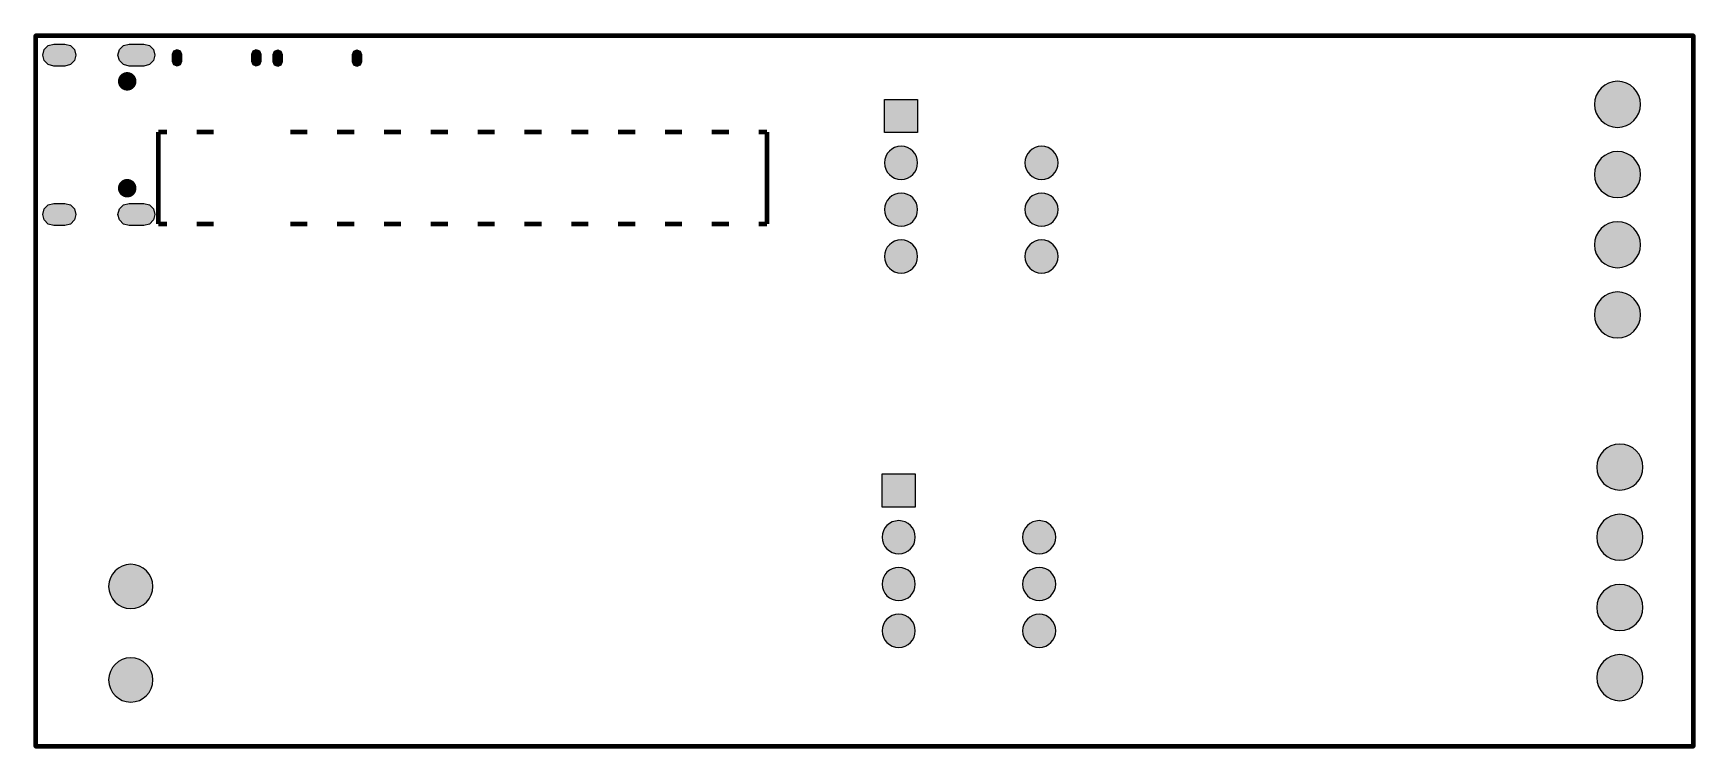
# Model space of a CAD drawing. Header units: millimetres. Extents: x -90 to 0.2, y -0.2 to 38.7.
import ezdxf

# ---------------------------------------------------------------- set-up
doc = ezdxf.new("R2010")
doc.units = ezdxf.units.MM
doc.header["$MEASUREMENT"] = 0
for name, color, linetype, true_color in [('Board-Outline-Layer', 6, 'Continuous', 0xff00ff), ('Bottom-Layer', 5, 'Continuous', 0x0000ff), ('Bottom-Silkscreen-Layer', 72, 'Continuous', 0x66cc33), ('Multi-Layer', 9, 'Continuous', 0xc0c0c0)]:
    doc.layers.add(name, color=color, linetype=linetype, true_color=true_color)

msp = doc.modelspace()

# ---------------------------------------------------------------- hatches: boundary and pattern name
at = {"layer": 'Bottom-Layer'}
for points in [[(-88.88, 36.872), (-89.18, 36.953), (-89.4, 37.172), (-89.48, 37.472), (-89.4, 37.772), (-89.18, 37.992), (-88.88, 38.072), (-88.28, 38.072), (-87.98, 37.992), (-87.761, 37.772), (-87.68, 37.472), (-87.761, 37.172), (-87.98, 36.953), (-88.28, 36.872)], [(-84.8, 36.872), (-85.1, 36.953), (-85.32, 37.172), (-85.4, 37.472), (-85.32, 37.772), (-85.1, 37.992), (-84.8, 38.072), (-84, 38.072), (-83.7, 37.992), (-83.481, 37.772), (-83.4, 37.472), (-83.481, 37.172), (-83.7, 36.953), (-84, 36.872)], [(-82.448, 37.524), (-82.375, 37.701), (-82.198, 37.774), (-82.022, 37.701), (-81.948, 37.524), (-81.948, 37.124), (-82.022, 36.947), (-82.198, 36.874), (-82.375, 36.947), (-82.448, 37.124)], [(-78.148, 37.524), (-78.075, 37.701), (-77.898, 37.774), (-77.721, 37.701), (-77.648, 37.524), (-77.648, 37.124), (-77.721, 36.947), (-77.898, 36.874), (-78.075, 36.947), (-78.148, 37.124)], [(-76.987, 37.511), (-76.914, 37.688), (-76.737, 37.761), (-76.561, 37.688), (-76.487, 37.511), (-76.487, 37.111), (-76.561, 36.934), (-76.737, 36.861), (-76.914, 36.934), (-76.987, 37.111)], [(-72.687, 37.511), (-72.614, 37.688), (-72.437, 37.761), (-72.26, 37.688), (-72.187, 37.511), (-72.187, 37.111), (-72.26, 36.934), (-72.437, 36.861), (-72.614, 36.934), (-72.687, 37.111)], [(-5.314, 34.798, 1), (-2.814, 34.798, 1)], [(-43.826, 35.063), (-42.026, 35.063), (-42.026, 33.263), (-43.826, 33.263)], [(-43.826, 31.623, 1), (-42.026, 31.623, 1)], [(-36.206, 31.623, 1), (-34.406, 31.623, 1)], [(-5.314, 30.988, 1), (-2.814, 30.988, 1)], [(-43.826, 29.083, 1), (-42.026, 29.083, 1)], [(-36.206, 29.083, 1), (-34.406, 29.083, 1)], [(-88.88, 28.222), (-89.18, 28.302), (-89.4, 28.522), (-89.48, 28.822), (-89.4, 29.122), (-89.18, 29.342), (-88.88, 29.422), (-88.28, 29.422), (-87.98, 29.342), (-87.761, 29.122), (-87.68, 28.822), (-87.761, 28.522), (-87.98, 28.302), (-88.28, 28.222)], [(-84.8, 28.222), (-85.1, 28.302), (-85.32, 28.522), (-85.4, 28.822), (-85.32, 29.122), (-85.1, 29.342), (-84.8, 29.422), (-84, 29.422), (-83.7, 29.342), (-83.481, 29.122), (-83.4, 28.822), (-83.481, 28.522), (-83.7, 28.302), (-84, 28.222)], [(-5.314, 27.178, 1), (-2.814, 27.178, 1)], [(-43.826, 26.543, 1), (-42.026, 26.543, 1)], [(-36.206, 26.543, 1), (-34.406, 26.543, 1)], [(-5.314, 23.368, 1), (-2.814, 23.368, 1)], [(-5.187, 15.113, 1), (-2.687, 15.113, 1)], [(-43.953, 14.743), (-42.153, 14.743), (-42.153, 12.943), (-43.953, 12.943)], [(-43.953, 11.303, 1), (-42.153, 11.303, 1)], [(-36.333, 11.303, 1), (-34.533, 11.303, 1)], [(-5.187, 11.303, 1), (-2.687, 11.303, 1)], [(-85.909, 8.636, 1), (-83.509, 8.636, 1)], [(-43.953, 8.763, 1), (-42.153, 8.763, 1)], [(-36.333, 8.763, 1), (-34.533, 8.763, 1)], [(-5.187, 7.493, 1), (-2.687, 7.493, 1)], [(-43.953, 6.223, 1), (-42.153, 6.223, 1)], [(-36.333, 6.223, 1), (-34.533, 6.223, 1)], [(-85.909, 3.556, 1), (-83.509, 3.556, 1)], [(-5.187, 3.683, 1), (-2.687, 3.683, 1)]]:
    msp.add_hatch(color=256, dxfattribs=at).paths.add_polyline_path(points)
at = {"layer": 'Multi-Layer'}
for points in [[(-88.88, 36.872), (-89.18, 36.953), (-89.4, 37.172), (-89.48, 37.472), (-89.4, 37.772), (-89.18, 37.992), (-88.88, 38.072), (-88.28, 38.072), (-87.98, 37.992), (-87.761, 37.772), (-87.68, 37.472), (-87.761, 37.172), (-87.98, 36.953), (-88.28, 36.872)], [(-88.88, 36.872), (-89.18, 36.953), (-89.4, 37.172), (-89.48, 37.472), (-89.4, 37.772), (-89.18, 37.992), (-88.88, 38.072), (-88.28, 38.072), (-87.98, 37.992), (-87.761, 37.772), (-87.68, 37.472), (-87.761, 37.172), (-87.98, 36.953), (-88.28, 36.872)], [(-88.88, 36.872), (-89.18, 36.953), (-89.4, 37.172), (-89.48, 37.472), (-89.4, 37.772), (-89.18, 37.992), (-88.88, 38.072), (-88.28, 38.072), (-87.98, 37.992), (-87.761, 37.772), (-87.68, 37.472), (-87.761, 37.172), (-87.98, 36.953), (-88.28, 36.872)], [(-84.8, 36.872), (-85.1, 36.953), (-85.32, 37.172), (-85.4, 37.472), (-85.32, 37.772), (-85.1, 37.992), (-84.8, 38.072), (-84, 38.072), (-83.7, 37.992), (-83.481, 37.772), (-83.4, 37.472), (-83.481, 37.172), (-83.7, 36.953), (-84, 36.872)], [(-84.8, 36.872), (-85.1, 36.953), (-85.32, 37.172), (-85.4, 37.472), (-85.32, 37.772), (-85.1, 37.992), (-84.8, 38.072), (-84, 38.072), (-83.7, 37.992), (-83.481, 37.772), (-83.4, 37.472), (-83.481, 37.172), (-83.7, 36.953), (-84, 36.872)], [(-84.8, 36.872), (-85.1, 36.953), (-85.32, 37.172), (-85.4, 37.472), (-85.32, 37.772), (-85.1, 37.992), (-84.8, 38.072), (-84, 38.072), (-83.7, 37.992), (-83.481, 37.772), (-83.4, 37.472), (-83.481, 37.172), (-83.7, 36.953), (-84, 36.872)], [(-82.448, 37.524), (-82.375, 37.701), (-82.198, 37.774), (-82.022, 37.701), (-81.948, 37.524), (-81.948, 37.124), (-82.022, 36.947), (-82.198, 36.874), (-82.375, 36.947), (-82.448, 37.124)], [(-82.448, 37.524), (-82.375, 37.701), (-82.198, 37.774), (-82.022, 37.701), (-81.948, 37.524), (-81.948, 37.124), (-82.022, 36.947), (-82.198, 36.874), (-82.375, 36.947), (-82.448, 37.124)], [(-82.448, 37.524), (-82.375, 37.701), (-82.198, 37.774), (-82.022, 37.701), (-81.948, 37.524), (-81.948, 37.124), (-82.022, 36.947), (-82.198, 36.874), (-82.375, 36.947), (-82.448, 37.124)], [(-78.148, 37.524), (-78.075, 37.701), (-77.898, 37.774), (-77.721, 37.701), (-77.648, 37.524), (-77.648, 37.124), (-77.721, 36.947), (-77.898, 36.874), (-78.075, 36.947), (-78.148, 37.124)], [(-78.148, 37.524), (-78.075, 37.701), (-77.898, 37.774), (-77.721, 37.701), (-77.648, 37.524), (-77.648, 37.124), (-77.721, 36.947), (-77.898, 36.874), (-78.075, 36.947), (-78.148, 37.124)], [(-78.148, 37.524), (-78.075, 37.701), (-77.898, 37.774), (-77.721, 37.701), (-77.648, 37.524), (-77.648, 37.124), (-77.721, 36.947), (-77.898, 36.874), (-78.075, 36.947), (-78.148, 37.124)], [(-76.987, 37.511), (-76.914, 37.688), (-76.737, 37.761), (-76.561, 37.688), (-76.487, 37.511), (-76.487, 37.111), (-76.561, 36.934), (-76.737, 36.861), (-76.914, 36.934), (-76.987, 37.111)], [(-76.987, 37.511), (-76.914, 37.688), (-76.737, 37.761), (-76.561, 37.688), (-76.487, 37.511), (-76.487, 37.111), (-76.561, 36.934), (-76.737, 36.861), (-76.914, 36.934), (-76.987, 37.111)], [(-76.987, 37.511), (-76.914, 37.688), (-76.737, 37.761), (-76.561, 37.688), (-76.487, 37.511), (-76.487, 37.111), (-76.561, 36.934), (-76.737, 36.861), (-76.914, 36.934), (-76.987, 37.111)], [(-72.687, 37.511), (-72.614, 37.688), (-72.437, 37.761), (-72.26, 37.688), (-72.187, 37.511), (-72.187, 37.111), (-72.26, 36.934), (-72.437, 36.861), (-72.614, 36.934), (-72.687, 37.111)], [(-72.687, 37.511), (-72.614, 37.688), (-72.437, 37.761), (-72.26, 37.688), (-72.187, 37.511), (-72.187, 37.111), (-72.26, 36.934), (-72.437, 36.861), (-72.614, 36.934), (-72.687, 37.111)], [(-72.687, 37.511), (-72.614, 37.688), (-72.437, 37.761), (-72.26, 37.688), (-72.187, 37.511), (-72.187, 37.111), (-72.26, 36.934), (-72.437, 36.861), (-72.614, 36.934), (-72.687, 37.111)], [(-84.901, 35.672), (-84.826, 35.672), (-84.688, 35.729), (-84.583, 35.835), (-84.525, 35.972), (-84.525, 36.122), (-84.583, 36.259), (-84.688, 36.365), (-84.826, 36.422), (-84.901, 36.422), (-84.975, 36.422), (-85.113, 36.365), (-85.218, 36.259), (-85.276, 36.122), (-85.276, 35.972), (-85.218, 35.835), (-85.113, 35.729), (-84.975, 35.672)], [(-5.314, 34.798, 1), (-2.814, 34.798, 1)], [(-5.314, 34.798, 1), (-2.814, 34.798, 1)], [(-5.314, 34.798, 1), (-2.814, 34.798, 1)], [(-43.826, 35.063), (-42.026, 35.063), (-42.026, 33.263), (-43.826, 33.263)], [(-43.826, 35.063), (-42.026, 35.063), (-42.026, 33.263), (-43.826, 33.263)], [(-43.826, 35.063), (-42.026, 35.063), (-42.026, 33.263), (-43.826, 33.263)], [(-43.826, 31.623, 1), (-42.026, 31.623, 1)], [(-43.826, 31.623, 1), (-42.026, 31.623, 1)], [(-43.826, 31.623, 1), (-42.026, 31.623, 1)], [(-36.206, 31.623, 1), (-34.406, 31.623, 1)], [(-36.206, 31.623, 1), (-34.406, 31.623, 1)], [(-36.206, 31.623, 1), (-34.406, 31.623, 1)], [(-5.314, 30.988, 1), (-2.814, 30.988, 1)], [(-5.314, 30.988, 1), (-2.814, 30.988, 1)], [(-5.314, 30.988, 1), (-2.814, 30.988, 1)], [(-84.901, 29.872), (-84.826, 29.872), (-84.688, 29.929), (-84.583, 30.035), (-84.525, 30.173), (-84.525, 30.322), (-84.583, 30.46), (-84.688, 30.565), (-84.826, 30.622), (-84.901, 30.622), (-84.975, 30.622), (-85.113, 30.565), (-85.218, 30.46), (-85.276, 30.322), (-85.276, 30.173), (-85.218, 30.035), (-85.113, 29.929), (-84.975, 29.872)], [(-43.826, 29.083, 1), (-42.026, 29.083, 1)], [(-43.826, 29.083, 1), (-42.026, 29.083, 1)], [(-43.826, 29.083, 1), (-42.026, 29.083, 1)], [(-36.206, 29.083, 1), (-34.406, 29.083, 1)], [(-36.206, 29.083, 1), (-34.406, 29.083, 1)], [(-36.206, 29.083, 1), (-34.406, 29.083, 1)], [(-88.88, 28.222), (-89.18, 28.302), (-89.4, 28.522), (-89.48, 28.822), (-89.4, 29.122), (-89.18, 29.342), (-88.88, 29.422), (-88.28, 29.422), (-87.98, 29.342), (-87.761, 29.122), (-87.68, 28.822), (-87.761, 28.522), (-87.98, 28.302), (-88.28, 28.222)], [(-88.88, 28.222), (-89.18, 28.302), (-89.4, 28.522), (-89.48, 28.822), (-89.4, 29.122), (-89.18, 29.342), (-88.88, 29.422), (-88.28, 29.422), (-87.98, 29.342), (-87.761, 29.122), (-87.68, 28.822), (-87.761, 28.522), (-87.98, 28.302), (-88.28, 28.222)], [(-88.88, 28.222), (-89.18, 28.302), (-89.4, 28.522), (-89.48, 28.822), (-89.4, 29.122), (-89.18, 29.342), (-88.88, 29.422), (-88.28, 29.422), (-87.98, 29.342), (-87.761, 29.122), (-87.68, 28.822), (-87.761, 28.522), (-87.98, 28.302), (-88.28, 28.222)], [(-84.8, 28.222), (-85.1, 28.302), (-85.32, 28.522), (-85.4, 28.822), (-85.32, 29.122), (-85.1, 29.342), (-84.8, 29.422), (-84, 29.422), (-83.7, 29.342), (-83.481, 29.122), (-83.4, 28.822), (-83.481, 28.522), (-83.7, 28.302), (-84, 28.222)], [(-84.8, 28.222), (-85.1, 28.302), (-85.32, 28.522), (-85.4, 28.822), (-85.32, 29.122), (-85.1, 29.342), (-84.8, 29.422), (-84, 29.422), (-83.7, 29.342), (-83.481, 29.122), (-83.4, 28.822), (-83.481, 28.522), (-83.7, 28.302), (-84, 28.222)], [(-84.8, 28.222), (-85.1, 28.302), (-85.32, 28.522), (-85.4, 28.822), (-85.32, 29.122), (-85.1, 29.342), (-84.8, 29.422), (-84, 29.422), (-83.7, 29.342), (-83.481, 29.122), (-83.4, 28.822), (-83.481, 28.522), (-83.7, 28.302), (-84, 28.222)], [(-5.314, 27.178, 1), (-2.814, 27.178, 1)], [(-5.314, 27.178, 1), (-2.814, 27.178, 1)], [(-5.314, 27.178, 1), (-2.814, 27.178, 1)], [(-43.826, 26.543, 1), (-42.026, 26.543, 1)], [(-43.826, 26.543, 1), (-42.026, 26.543, 1)], [(-43.826, 26.543, 1), (-42.026, 26.543, 1)], [(-36.206, 26.543, 1), (-34.406, 26.543, 1)], [(-36.206, 26.543, 1), (-34.406, 26.543, 1)], [(-36.206, 26.543, 1), (-34.406, 26.543, 1)], [(-5.314, 23.368, 1), (-2.814, 23.368, 1)], [(-5.314, 23.368, 1), (-2.814, 23.368, 1)], [(-5.314, 23.368, 1), (-2.814, 23.368, 1)], [(-5.187, 15.113, 1), (-2.687, 15.113, 1)], [(-5.187, 15.113, 1), (-2.687, 15.113, 1)], [(-5.187, 15.113, 1), (-2.687, 15.113, 1)], [(-43.953, 14.743), (-42.153, 14.743), (-42.153, 12.943), (-43.953, 12.943)], [(-43.953, 14.743), (-42.153, 14.743), (-42.153, 12.943), (-43.953, 12.943)], [(-43.953, 14.743), (-42.153, 14.743), (-42.153, 12.943), (-43.953, 12.943)], [(-43.953, 11.303, 1), (-42.153, 11.303, 1)], [(-43.953, 11.303, 1), (-42.153, 11.303, 1)], [(-43.953, 11.303, 1), (-42.153, 11.303, 1)], [(-36.333, 11.303, 1), (-34.533, 11.303, 1)], [(-36.333, 11.303, 1), (-34.533, 11.303, 1)], [(-36.333, 11.303, 1), (-34.533, 11.303, 1)], [(-5.187, 11.303, 1), (-2.687, 11.303, 1)], [(-5.187, 11.303, 1), (-2.687, 11.303, 1)], [(-5.187, 11.303, 1), (-2.687, 11.303, 1)], [(-85.909, 8.636, 1), (-83.509, 8.636, 1)], [(-85.909, 8.636, 1), (-83.509, 8.636, 1)], [(-85.909, 8.636, 1), (-83.509, 8.636, 1)], [(-43.953, 8.763, 1), (-42.153, 8.763, 1)], [(-43.953, 8.763, 1), (-42.153, 8.763, 1)], [(-43.953, 8.763, 1), (-42.153, 8.763, 1)], [(-36.333, 8.763, 1), (-34.533, 8.763, 1)], [(-36.333, 8.763, 1), (-34.533, 8.763, 1)], [(-36.333, 8.763, 1), (-34.533, 8.763, 1)], [(-5.187, 7.493, 1), (-2.687, 7.493, 1)], [(-5.187, 7.493, 1), (-2.687, 7.493, 1)], [(-5.187, 7.493, 1), (-2.687, 7.493, 1)], [(-43.953, 6.223, 1), (-42.153, 6.223, 1)], [(-43.953, 6.223, 1), (-42.153, 6.223, 1)], [(-43.953, 6.223, 1), (-42.153, 6.223, 1)], [(-36.333, 6.223, 1), (-34.533, 6.223, 1)], [(-36.333, 6.223, 1), (-34.533, 6.223, 1)], [(-36.333, 6.223, 1), (-34.533, 6.223, 1)], [(-85.909, 3.556, 1), (-83.509, 3.556, 1)], [(-85.909, 3.556, 1), (-83.509, 3.556, 1)], [(-85.909, 3.556, 1), (-83.509, 3.556, 1)], [(-5.187, 3.683, 1), (-2.687, 3.683, 1)], [(-5.187, 3.683, 1), (-2.687, 3.683, 1)], [(-5.187, 3.683, 1), (-2.687, 3.683, 1)]]:
    msp.add_hatch(color=256, dxfattribs=at).paths.add_polyline_path(points)

# ---------------------------------------------------------------- linework, layer by layer
at = {"layer": 'Board-Outline-Layer'}
for points, const_width in [([(-89.819, -0.05, -0.414), (-89.87, 0), (-89.87, 38.481, -0.414), (-89.819, 38.531), (0, 38.531, -0.414), (0.05, 38.481), (0.05, 0, -0.414), (0, -0.05)], 0.254), ([(-85.276, 36.047, 1), (-84.526, 36.047, 1)], 0.254), ([(-85.276, 36.047, 1), (-84.526, 36.047, 1)], 0.0254), ([(-85.276, 30.247, 1), (-84.526, 30.247, 1)], 0.254), ([(-85.276, 30.247, 1), (-84.526, 30.247, 1)], 0.0254)]:
    msp.add_lwpolyline(points, format="xyb", close=True, dxfattribs=dict(at, const_width=const_width))
at = {"layer": 'Board-Outline-Layer', "const_width": 0.1}
msp.add_lwpolyline([(0, 0), (0, 2.794)], dxfattribs=at)
at = {"layer": 'Bottom-Layer'}
for points in [[(-88.88, 36.872), (-89.18, 36.953), (-89.4, 37.172), (-89.48, 37.472), (-89.4, 37.772), (-89.18, 37.992), (-88.88, 38.072), (-88.28, 38.072), (-87.98, 37.992), (-87.761, 37.772), (-87.68, 37.472), (-87.761, 37.172), (-87.98, 36.953), (-88.28, 36.872)], [(-84.8, 36.872), (-85.1, 36.953), (-85.32, 37.172), (-85.4, 37.472), (-85.32, 37.772), (-85.1, 37.992), (-84.8, 38.072), (-84, 38.072), (-83.7, 37.992), (-83.481, 37.772), (-83.4, 37.472), (-83.481, 37.172), (-83.7, 36.953), (-84, 36.872)], [(-82.448, 37.524), (-82.375, 37.701), (-82.198, 37.774), (-82.022, 37.701), (-81.948, 37.524), (-81.948, 37.124), (-82.022, 36.947), (-82.198, 36.874), (-82.375, 36.947), (-82.448, 37.124)], [(-78.148, 37.524), (-78.075, 37.701), (-77.898, 37.774), (-77.721, 37.701), (-77.648, 37.524), (-77.648, 37.124), (-77.721, 36.947), (-77.898, 36.874), (-78.075, 36.947), (-78.148, 37.124)], [(-76.987, 37.511), (-76.914, 37.688), (-76.737, 37.761), (-76.561, 37.688), (-76.487, 37.511), (-76.487, 37.111), (-76.561, 36.934), (-76.737, 36.861), (-76.914, 36.934), (-76.987, 37.111)], [(-72.687, 37.511), (-72.614, 37.688), (-72.437, 37.761), (-72.26, 37.688), (-72.187, 37.511), (-72.187, 37.111), (-72.26, 36.934), (-72.437, 36.861), (-72.614, 36.934), (-72.687, 37.111)], [(-43.826, 35.063), (-42.026, 35.063), (-42.026, 33.263), (-43.826, 33.263)], [(-88.88, 28.222), (-89.18, 28.302), (-89.4, 28.522), (-89.48, 28.822), (-89.4, 29.122), (-89.18, 29.342), (-88.88, 29.422), (-88.28, 29.422), (-87.98, 29.342), (-87.761, 29.122), (-87.68, 28.822), (-87.761, 28.522), (-87.98, 28.302), (-88.28, 28.222)], [(-84.8, 28.222), (-85.1, 28.302), (-85.32, 28.522), (-85.4, 28.822), (-85.32, 29.122), (-85.1, 29.342), (-84.8, 29.422), (-84, 29.422), (-83.7, 29.342), (-83.481, 29.122), (-83.4, 28.822), (-83.481, 28.522), (-83.7, 28.302), (-84, 28.222)], [(-43.953, 14.743), (-42.153, 14.743), (-42.153, 12.943), (-43.953, 12.943)]]:
    msp.add_lwpolyline(points, close=True, dxfattribs=at)
for points in [[(-5.314, 34.798, 1), (-2.814, 34.798, 1)], [(-5.314, 30.988, 1), (-2.814, 30.988, 1)], [(-5.314, 27.178, 1), (-2.814, 27.178, 1)], [(-5.314, 23.368, 1), (-2.814, 23.368, 1)], [(-5.187, 15.113, 1), (-2.687, 15.113, 1)], [(-85.909, 8.636, 1), (-83.509, 8.636, 1)], [(-85.909, 3.556, 1), (-83.509, 3.556, 1)], [(-5.187, 3.683, 1), (-2.687, 3.683, 1)]]:
    msp.add_lwpolyline(points, format="xyb", close=True, dxfattribs=at)
for points in [[(-43.826, 31.623, 1), (-42.026, 31.623), (-42.026, 31.623, 1), (-43.826, 31.623)], [(-36.206, 31.623, 1), (-34.406, 31.623), (-34.406, 31.623, 1), (-36.206, 31.623)], [(-43.826, 29.083, 1), (-42.026, 29.083), (-42.026, 29.083, 1), (-43.826, 29.083)], [(-36.206, 29.083, 1), (-34.406, 29.083), (-34.406, 29.083, 1), (-36.206, 29.083)], [(-43.826, 26.543, 1), (-42.026, 26.543), (-42.026, 26.543, 1), (-43.826, 26.543)], [(-36.206, 26.543, 1), (-34.406, 26.543), (-34.406, 26.543, 1), (-36.206, 26.543)], [(-43.953, 11.303, 1), (-42.153, 11.303), (-42.153, 11.303, 1), (-43.953, 11.303)], [(-36.333, 11.303, 1), (-34.533, 11.303), (-34.533, 11.303, 1), (-36.333, 11.303)], [(-5.187, 11.303, 1), (-2.687, 11.303), (-2.687, 11.303, 1), (-5.187, 11.303)], [(-43.953, 8.763, 1), (-42.153, 8.763), (-42.153, 8.763, 1), (-43.953, 8.763)], [(-36.333, 8.763, 1), (-34.533, 8.763), (-34.533, 8.763, 1), (-36.333, 8.763)], [(-5.187, 7.493, 1), (-2.687, 7.493), (-2.687, 7.493, 1), (-5.187, 7.493)], [(-43.953, 6.223, 1), (-42.153, 6.223), (-42.153, 6.223, 1), (-43.953, 6.223)], [(-36.333, 6.223, 1), (-34.533, 6.223), (-34.533, 6.223, 1), (-36.333, 6.223)]]:
    msp.add_lwpolyline(points, format="xyb", dxfattribs=at)
at = {"layer": 'Bottom-Silkscreen-Layer', "const_width": 0.25}
for points in [[(-83.211, 33.298), (-82.743, 33.298)], [(-83.211, 28.298), (-83.211, 33.298)], [(-81.138, 33.298), (-80.203, 33.298)], [(-76.058, 33.298), (-75.123, 33.298)], [(-73.518, 33.298), (-72.583, 33.298)], [(-70.978, 33.298), (-70.043, 33.298)], [(-68.438, 33.298), (-67.503, 33.298)], [(-65.898, 33.298), (-64.963, 33.298)], [(-63.358, 33.298), (-62.423, 33.298)], [(-60.818, 33.298), (-59.883, 33.298)], [(-58.278, 33.298), (-57.343, 33.298)], [(-55.738, 33.298), (-54.803, 33.298)], [(-53.198, 33.298), (-52.263, 33.298)], [(-50.658, 33.298), (-50.191, 33.298)], [(-50.191, 28.298), (-50.191, 33.298)], [(-83.211, 28.298), (-82.743, 28.298)], [(-81.138, 28.298), (-80.203, 28.298)], [(-76.058, 28.298), (-75.123, 28.298)], [(-73.518, 28.298), (-72.583, 28.298)], [(-70.978, 28.298), (-70.043, 28.298)], [(-68.438, 28.298), (-67.503, 28.298)], [(-65.898, 28.298), (-64.963, 28.298)], [(-63.358, 28.298), (-62.423, 28.298)], [(-60.818, 28.298), (-59.883, 28.298)], [(-58.278, 28.298), (-57.343, 28.298)], [(-55.738, 28.298), (-54.803, 28.298)], [(-53.198, 28.298), (-52.263, 28.298)], [(-50.658, 28.298), (-50.191, 28.298)]]:
    msp.add_lwpolyline(points, dxfattribs=at)
at = {"layer": 'Multi-Layer'}
for points in [[(-88.88, 36.872), (-89.18, 36.953), (-89.4, 37.172), (-89.48, 37.472), (-89.4, 37.772), (-89.18, 37.992), (-88.88, 38.072), (-88.28, 38.072), (-87.98, 37.992), (-87.761, 37.772), (-87.68, 37.472), (-87.761, 37.172), (-87.98, 36.953), (-88.28, 36.872)], [(-88.88, 36.872), (-89.18, 36.953), (-89.4, 37.172), (-89.48, 37.472), (-89.4, 37.772), (-89.18, 37.992), (-88.88, 38.072), (-88.28, 38.072), (-87.98, 37.992), (-87.761, 37.772), (-87.68, 37.472), (-87.761, 37.172), (-87.98, 36.953), (-88.28, 36.872)], [(-88.88, 36.872), (-89.18, 36.953), (-89.4, 37.172), (-89.48, 37.472), (-89.4, 37.772), (-89.18, 37.992), (-88.88, 38.072), (-88.28, 38.072), (-87.98, 37.992), (-87.761, 37.772), (-87.68, 37.472), (-87.761, 37.172), (-87.98, 36.953), (-88.28, 36.872)], [(-84.8, 36.872), (-85.1, 36.953), (-85.32, 37.172), (-85.4, 37.472), (-85.32, 37.772), (-85.1, 37.992), (-84.8, 38.072), (-84, 38.072), (-83.7, 37.992), (-83.481, 37.772), (-83.4, 37.472), (-83.481, 37.172), (-83.7, 36.953), (-84, 36.872)], [(-84.8, 36.872), (-85.1, 36.953), (-85.32, 37.172), (-85.4, 37.472), (-85.32, 37.772), (-85.1, 37.992), (-84.8, 38.072), (-84, 38.072), (-83.7, 37.992), (-83.481, 37.772), (-83.4, 37.472), (-83.481, 37.172), (-83.7, 36.953), (-84, 36.872)], [(-84.8, 36.872), (-85.1, 36.953), (-85.32, 37.172), (-85.4, 37.472), (-85.32, 37.772), (-85.1, 37.992), (-84.8, 38.072), (-84, 38.072), (-83.7, 37.992), (-83.481, 37.772), (-83.4, 37.472), (-83.481, 37.172), (-83.7, 36.953), (-84, 36.872)], [(-82.448, 37.524), (-82.375, 37.701), (-82.198, 37.774), (-82.022, 37.701), (-81.948, 37.524), (-81.948, 37.124), (-82.022, 36.947), (-82.198, 36.874), (-82.375, 36.947), (-82.448, 37.124)], [(-82.448, 37.524), (-82.375, 37.701), (-82.198, 37.774), (-82.022, 37.701), (-81.948, 37.524), (-81.948, 37.124), (-82.022, 36.947), (-82.198, 36.874), (-82.375, 36.947), (-82.448, 37.124)], [(-82.448, 37.524), (-82.375, 37.701), (-82.198, 37.774), (-82.022, 37.701), (-81.948, 37.524), (-81.948, 37.124), (-82.022, 36.947), (-82.198, 36.874), (-82.375, 36.947), (-82.448, 37.124)], [(-78.148, 37.524), (-78.075, 37.701), (-77.898, 37.774), (-77.721, 37.701), (-77.648, 37.524), (-77.648, 37.124), (-77.721, 36.947), (-77.898, 36.874), (-78.075, 36.947), (-78.148, 37.124)], [(-78.148, 37.524), (-78.075, 37.701), (-77.898, 37.774), (-77.721, 37.701), (-77.648, 37.524), (-77.648, 37.124), (-77.721, 36.947), (-77.898, 36.874), (-78.075, 36.947), (-78.148, 37.124)], [(-78.148, 37.524), (-78.075, 37.701), (-77.898, 37.774), (-77.721, 37.701), (-77.648, 37.524), (-77.648, 37.124), (-77.721, 36.947), (-77.898, 36.874), (-78.075, 36.947), (-78.148, 37.124)], [(-76.987, 37.511), (-76.914, 37.688), (-76.737, 37.761), (-76.561, 37.688), (-76.487, 37.511), (-76.487, 37.111), (-76.561, 36.934), (-76.737, 36.861), (-76.914, 36.934), (-76.987, 37.111)], [(-76.987, 37.511), (-76.914, 37.688), (-76.737, 37.761), (-76.561, 37.688), (-76.487, 37.511), (-76.487, 37.111), (-76.561, 36.934), (-76.737, 36.861), (-76.914, 36.934), (-76.987, 37.111)], [(-76.987, 37.511), (-76.914, 37.688), (-76.737, 37.761), (-76.561, 37.688), (-76.487, 37.511), (-76.487, 37.111), (-76.561, 36.934), (-76.737, 36.861), (-76.914, 36.934), (-76.987, 37.111)], [(-72.687, 37.511), (-72.614, 37.688), (-72.437, 37.761), (-72.26, 37.688), (-72.187, 37.511), (-72.187, 37.111), (-72.26, 36.934), (-72.437, 36.861), (-72.614, 36.934), (-72.687, 37.111)], [(-72.687, 37.511), (-72.614, 37.688), (-72.437, 37.761), (-72.26, 37.688), (-72.187, 37.511), (-72.187, 37.111), (-72.26, 36.934), (-72.437, 36.861), (-72.614, 36.934), (-72.687, 37.111)], [(-72.687, 37.511), (-72.614, 37.688), (-72.437, 37.761), (-72.26, 37.688), (-72.187, 37.511), (-72.187, 37.111), (-72.26, 36.934), (-72.437, 36.861), (-72.614, 36.934), (-72.687, 37.111)], [(-43.826, 35.063), (-42.026, 35.063), (-42.026, 33.263), (-43.826, 33.263)], [(-43.826, 35.063), (-42.026, 35.063), (-42.026, 33.263), (-43.826, 33.263)], [(-43.826, 35.063), (-42.026, 35.063), (-42.026, 33.263), (-43.826, 33.263)], [(-88.88, 28.222), (-89.18, 28.302), (-89.4, 28.522), (-89.48, 28.822), (-89.4, 29.122), (-89.18, 29.342), (-88.88, 29.422), (-88.28, 29.422), (-87.98, 29.342), (-87.761, 29.122), (-87.68, 28.822), (-87.761, 28.522), (-87.98, 28.302), (-88.28, 28.222)], [(-88.88, 28.222), (-89.18, 28.302), (-89.4, 28.522), (-89.48, 28.822), (-89.4, 29.122), (-89.18, 29.342), (-88.88, 29.422), (-88.28, 29.422), (-87.98, 29.342), (-87.761, 29.122), (-87.68, 28.822), (-87.761, 28.522), (-87.98, 28.302), (-88.28, 28.222)], [(-88.88, 28.222), (-89.18, 28.302), (-89.4, 28.522), (-89.48, 28.822), (-89.4, 29.122), (-89.18, 29.342), (-88.88, 29.422), (-88.28, 29.422), (-87.98, 29.342), (-87.761, 29.122), (-87.68, 28.822), (-87.761, 28.522), (-87.98, 28.302), (-88.28, 28.222)], [(-84.8, 28.222), (-85.1, 28.302), (-85.32, 28.522), (-85.4, 28.822), (-85.32, 29.122), (-85.1, 29.342), (-84.8, 29.422), (-84, 29.422), (-83.7, 29.342), (-83.481, 29.122), (-83.4, 28.822), (-83.481, 28.522), (-83.7, 28.302), (-84, 28.222)], [(-84.8, 28.222), (-85.1, 28.302), (-85.32, 28.522), (-85.4, 28.822), (-85.32, 29.122), (-85.1, 29.342), (-84.8, 29.422), (-84, 29.422), (-83.7, 29.342), (-83.481, 29.122), (-83.4, 28.822), (-83.481, 28.522), (-83.7, 28.302), (-84, 28.222)], [(-84.8, 28.222), (-85.1, 28.302), (-85.32, 28.522), (-85.4, 28.822), (-85.32, 29.122), (-85.1, 29.342), (-84.8, 29.422), (-84, 29.422), (-83.7, 29.342), (-83.481, 29.122), (-83.4, 28.822), (-83.481, 28.522), (-83.7, 28.302), (-84, 28.222)], [(-43.953, 14.743), (-42.153, 14.743), (-42.153, 12.943), (-43.953, 12.943)], [(-43.953, 14.743), (-42.153, 14.743), (-42.153, 12.943), (-43.953, 12.943)], [(-43.953, 14.743), (-42.153, 14.743), (-42.153, 12.943), (-43.953, 12.943)]]:
    msp.add_lwpolyline(points, close=True, dxfattribs=at)
at = {"layer": 'Multi-Layer', "const_width": 0.0254}
for points in [[(-84.901, 35.672), (-84.826, 35.672), (-84.688, 35.729), (-84.583, 35.835), (-84.525, 35.972), (-84.525, 36.122), (-84.583, 36.259), (-84.688, 36.365), (-84.826, 36.422), (-84.901, 36.422), (-84.975, 36.422), (-85.113, 36.365), (-85.218, 36.259), (-85.276, 36.122), (-85.276, 35.972), (-85.218, 35.835), (-85.113, 35.729), (-84.975, 35.672)], [(-84.901, 29.872), (-84.826, 29.872), (-84.688, 29.929), (-84.583, 30.035), (-84.525, 30.173), (-84.525, 30.322), (-84.583, 30.46), (-84.688, 30.565), (-84.826, 30.622), (-84.901, 30.622), (-84.975, 30.622), (-85.113, 30.565), (-85.218, 30.46), (-85.276, 30.322), (-85.276, 30.173), (-85.218, 30.035), (-85.113, 29.929), (-84.975, 29.872)]]:
    msp.add_lwpolyline(points, close=True, dxfattribs=at)
at = {"layer": 'Multi-Layer'}
for points in [[(-5.314, 34.798, 1), (-2.814, 34.798, 1)], [(-5.314, 34.798, 1), (-2.814, 34.798, 1)], [(-5.314, 34.798, 1), (-2.814, 34.798, 1)], [(-5.314, 30.988, 1), (-2.814, 30.988, 1)], [(-5.314, 30.988, 1), (-2.814, 30.988, 1)], [(-5.314, 30.988, 1), (-2.814, 30.988, 1)], [(-5.314, 27.178, 1), (-2.814, 27.178, 1)], [(-5.314, 27.178, 1), (-2.814, 27.178, 1)], [(-5.314, 27.178, 1), (-2.814, 27.178, 1)], [(-5.314, 23.368, 1), (-2.814, 23.368, 1)], [(-5.314, 23.368, 1), (-2.814, 23.368, 1)], [(-5.314, 23.368, 1), (-2.814, 23.368, 1)], [(-5.187, 15.113, 1), (-2.687, 15.113, 1)], [(-5.187, 15.113, 1), (-2.687, 15.113, 1)], [(-5.187, 15.113, 1), (-2.687, 15.113, 1)], [(-85.909, 8.636, 1), (-83.509, 8.636, 1)], [(-85.909, 8.636, 1), (-83.509, 8.636, 1)], [(-85.909, 8.636, 1), (-83.509, 8.636, 1)], [(-85.909, 3.556, 1), (-83.509, 3.556, 1)], [(-85.909, 3.556, 1), (-83.509, 3.556, 1)], [(-85.909, 3.556, 1), (-83.509, 3.556, 1)], [(-5.187, 3.683, 1), (-2.687, 3.683, 1)], [(-5.187, 3.683, 1), (-2.687, 3.683, 1)], [(-5.187, 3.683, 1), (-2.687, 3.683, 1)]]:
    msp.add_lwpolyline(points, format="xyb", close=True, dxfattribs=at)
for points in [[(-43.826, 31.623, 1), (-42.026, 31.623), (-42.026, 31.623, 1), (-43.826, 31.623)], [(-43.826, 31.623, 1), (-42.026, 31.623), (-42.026, 31.623, 1), (-43.826, 31.623)], [(-43.826, 31.623, 1), (-42.026, 31.623), (-42.026, 31.623, 1), (-43.826, 31.623)], [(-36.206, 31.623, 1), (-34.406, 31.623), (-34.406, 31.623, 1), (-36.206, 31.623)], [(-36.206, 31.623, 1), (-34.406, 31.623), (-34.406, 31.623, 1), (-36.206, 31.623)], [(-36.206, 31.623, 1), (-34.406, 31.623), (-34.406, 31.623, 1), (-36.206, 31.623)], [(-43.826, 29.083, 1), (-42.026, 29.083), (-42.026, 29.083, 1), (-43.826, 29.083)], [(-43.826, 29.083, 1), (-42.026, 29.083), (-42.026, 29.083, 1), (-43.826, 29.083)], [(-43.826, 29.083, 1), (-42.026, 29.083), (-42.026, 29.083, 1), (-43.826, 29.083)], [(-36.206, 29.083, 1), (-34.406, 29.083), (-34.406, 29.083, 1), (-36.206, 29.083)], [(-36.206, 29.083, 1), (-34.406, 29.083), (-34.406, 29.083, 1), (-36.206, 29.083)], [(-36.206, 29.083, 1), (-34.406, 29.083), (-34.406, 29.083, 1), (-36.206, 29.083)], [(-43.826, 26.543, 1), (-42.026, 26.543), (-42.026, 26.543, 1), (-43.826, 26.543)], [(-43.826, 26.543, 1), (-42.026, 26.543), (-42.026, 26.543, 1), (-43.826, 26.543)], [(-43.826, 26.543, 1), (-42.026, 26.543), (-42.026, 26.543, 1), (-43.826, 26.543)], [(-36.206, 26.543, 1), (-34.406, 26.543), (-34.406, 26.543, 1), (-36.206, 26.543)], [(-36.206, 26.543, 1), (-34.406, 26.543), (-34.406, 26.543, 1), (-36.206, 26.543)], [(-36.206, 26.543, 1), (-34.406, 26.543), (-34.406, 26.543, 1), (-36.206, 26.543)], [(-43.953, 11.303, 1), (-42.153, 11.303), (-42.153, 11.303, 1), (-43.953, 11.303)], [(-43.953, 11.303, 1), (-42.153, 11.303), (-42.153, 11.303, 1), (-43.953, 11.303)], [(-43.953, 11.303, 1), (-42.153, 11.303), (-42.153, 11.303, 1), (-43.953, 11.303)], [(-36.333, 11.303, 1), (-34.533, 11.303), (-34.533, 11.303, 1), (-36.333, 11.303)], [(-36.333, 11.303, 1), (-34.533, 11.303), (-34.533, 11.303, 1), (-36.333, 11.303)], [(-36.333, 11.303, 1), (-34.533, 11.303), (-34.533, 11.303, 1), (-36.333, 11.303)], [(-5.187, 11.303, 1), (-2.687, 11.303), (-2.687, 11.303, 1), (-5.187, 11.303)], [(-5.187, 11.303, 1), (-2.687, 11.303), (-2.687, 11.303, 1), (-5.187, 11.303)], [(-5.187, 11.303, 1), (-2.687, 11.303), (-2.687, 11.303, 1), (-5.187, 11.303)], [(-43.953, 8.763, 1), (-42.153, 8.763), (-42.153, 8.763, 1), (-43.953, 8.763)], [(-43.953, 8.763, 1), (-42.153, 8.763), (-42.153, 8.763, 1), (-43.953, 8.763)], [(-43.953, 8.763, 1), (-42.153, 8.763), (-42.153, 8.763, 1), (-43.953, 8.763)], [(-36.333, 8.763, 1), (-34.533, 8.763), (-34.533, 8.763, 1), (-36.333, 8.763)], [(-36.333, 8.763, 1), (-34.533, 8.763), (-34.533, 8.763, 1), (-36.333, 8.763)], [(-36.333, 8.763, 1), (-34.533, 8.763), (-34.533, 8.763, 1), (-36.333, 8.763)], [(-5.187, 7.493, 1), (-2.687, 7.493), (-2.687, 7.493, 1), (-5.187, 7.493)], [(-5.187, 7.493, 1), (-2.687, 7.493), (-2.687, 7.493, 1), (-5.187, 7.493)], [(-5.187, 7.493, 1), (-2.687, 7.493), (-2.687, 7.493, 1), (-5.187, 7.493)], [(-43.953, 6.223, 1), (-42.153, 6.223), (-42.153, 6.223, 1), (-43.953, 6.223)], [(-43.953, 6.223, 1), (-42.153, 6.223), (-42.153, 6.223, 1), (-43.953, 6.223)], [(-43.953, 6.223, 1), (-42.153, 6.223), (-42.153, 6.223, 1), (-43.953, 6.223)], [(-36.333, 6.223, 1), (-34.533, 6.223), (-34.533, 6.223, 1), (-36.333, 6.223)], [(-36.333, 6.223, 1), (-34.533, 6.223), (-34.533, 6.223, 1), (-36.333, 6.223)], [(-36.333, 6.223, 1), (-34.533, 6.223), (-34.533, 6.223, 1), (-36.333, 6.223)]]:
    msp.add_lwpolyline(points, format="xyb", dxfattribs=at)

doc.saveas('drawing.dxf')
